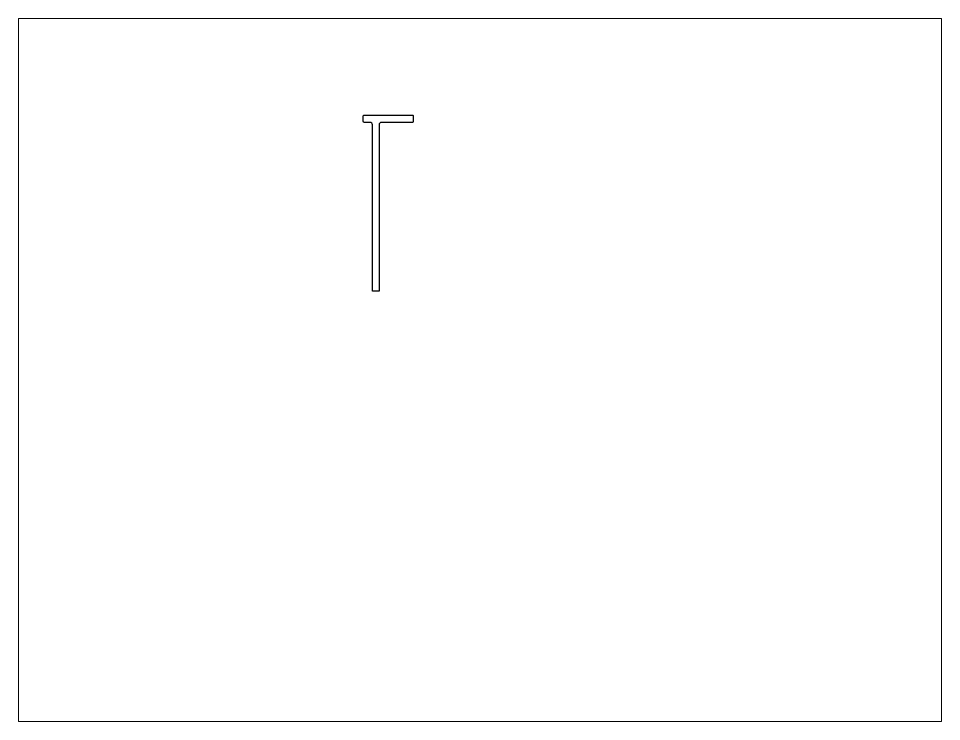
# Paper-space layout 'Layout1' of a CAD drawing. Extents: x 27 to 240, y 20 to 183.
# The model-space entities are those that its viewports show. They can reach past a viewport. Long polylines and large blocks are cut down to what shows.
import ezdxf

# ---------------------------------------------------------------- set-up
doc = ezdxf.new("R2010")
doc.units = 0
doc.header["$LTSCALE"] = 15
doc.layers.get('0').update_dxf_attribs({"linetype": 'CONTINUOUS'})

msp = doc.modelspace()

# ---------------------------------------------------------------- linework, layer by layer
at = {"color": 0, "linetype": 'CONTINUOUS', "ltscale": 10}
msp.add_lwpolyline([(142.05, 236.82), (162.35, 236.82, -0.414214), (162.65, 236.52), (162.65, 234.12, -0.414214), (162.35, 233.82), (149.35, 233.82, 0.414214), (148.35, 232.82), (148.35, 163.32), (145.55, 163.32), (145.55, 232.82, 0.414214), (144.55, 233.82), (142.05, 233.82, -0.414214), (141.75, 234.12), (141.75, 236.52, -0.414214)], format="xyb", close=True, dxfattribs=at)

psp = doc.layouts.get("Layout1")

# ---------------------------------------------------------------- viewports
at = {"layer": '0', "color": 0, "linetype": 'BYBLOCK', "ltscale": 0.05}
psp.add_viewport(center=(133.35, 101.6), size=(213.36, 162.56), view_center_point=(190.51, 130.3), view_height=293.8955, dxfattribs=at)

doc.saveas('drawing.dxf')
